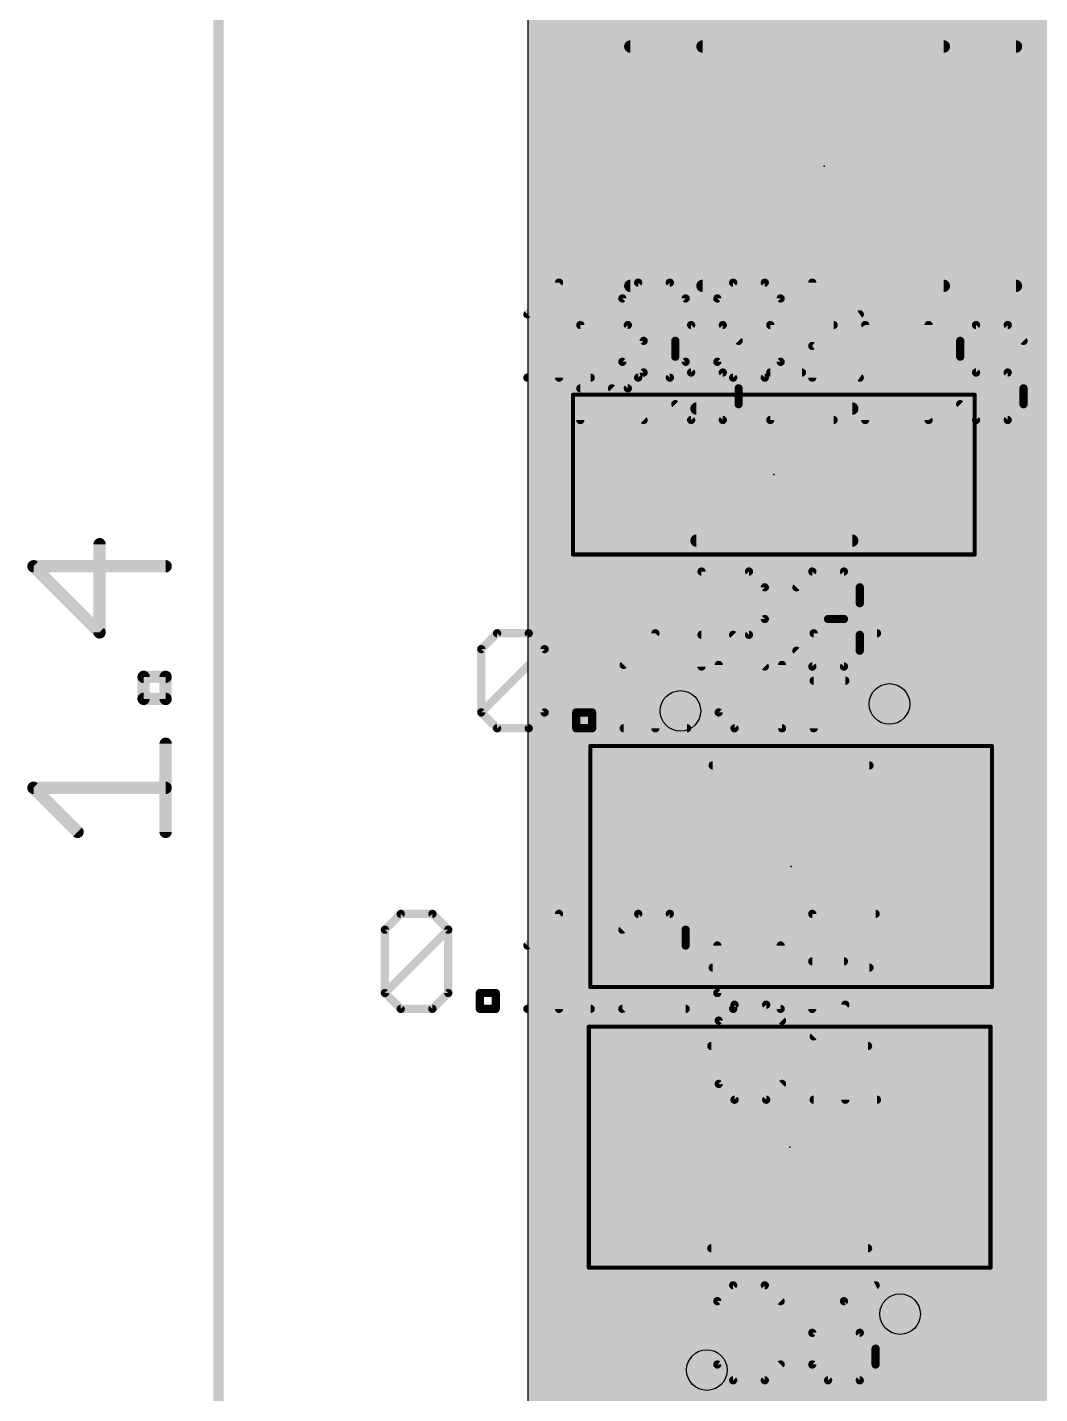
# Model space of a CAD drawing. Extents: x -0.24 to 4.18, y -0.6 to 2.96.
# Drawn here: x -0.243 to 0.248, y 0.361 to 1.023 of the extents above; entities that cross this region are included whole.
import ezdxf

# ---------------------------------------------------------------- set-up
doc = ezdxf.new("R2010")
doc.units = 0
for name, color, linetype in [('1', 22, 'CONTINUOUS'), ('16', 175, 'CONTINUOUS'), ('18', 82, 'CONTINUOUS'), ('20', 7, 'CONTINUOUS'), ('207', 250, 'CONTINUOUS'), ('21', 253, 'CONTINUOUS'), ('23', 7, 'CONTINUOUS'), ('25', 253, 'CONTINUOUS'), ('27', 253, 'CONTINUOUS'), ('29', 253, 'CONTINUOUS'), ('30', 253, 'CONTINUOUS'), ('31', 253, 'CONTINUOUS'), ('35', 253, 'CONTINUOUS'), ('39', 22, 'CONTINUOUS'), ('44', 253, 'CONTINUOUS'), ('51', 253, 'CONTINUOUS')]:
    doc.layers.add(name, color=color, linetype=linetype)

# ---------------------------------------------------------------- blocks, each defined once
blk = doc.blocks.new('RECT')
blk.add_solid([(-0.5, -0.5), (0.5, -0.5), (-0.5, 0.5), (0.5, 0.5)])
blk = doc.blocks.new('ROUNDV')
at = {"const_width": 0.5}
blk.add_lwpolyline([(0, -0.25, 1), (0, 0.25, 1), (0, -0.25)], format="xyb", dxfattribs=at)

msp = doc.modelspace()

# ---------------------------------------------------------------- linework, layer by layer
at = {"layer": '1'}
for points, const_width in [([(-0.15, 0), (-0.15, 1.4)], 0.005118), ([(0.210539, 0.95583), (0.210539, 1.044089)], 0.032), ([(0.076681, 0.95583), (0.076681, 1.043351)], 0.032), ([(0.071, 0.85874), (0.06245, 0.85019)], 0.016), ([(0.28528, 0.85874), (0.071, 0.85874)], 0.016), ([(0.06245, 0.85019), (0.06245, 0.807156)], 0.016), ([(0.063236, 0.80637), (0.063236, 0.761044)], 0.032), ([(0.06245, 0.807156), (0.063236, 0.80637)], 0.016), ([(0.175204, 0.80637), (0.2744, 0.80637)], 0.016), ([(-0.207645, 0.729927), (-0.207645, 0.77263)], 0.006), ([(0.063236, 0.761044), (0.08067, 0.74361)], 0.032), ([(-0.175618, 0.761954), (-0.239673, 0.761954)], 0.006), ([(-0.239673, 0.761954), (-0.207645, 0.729927)], 0.006), ([(0.08067, 0.74361), (0.1249, 0.74361)], 0.032), ([(0.1249, 0.74361), (0.17526, 0.69524)], 0.032), ([(0.25741, 0.73843), (0.23832, 0.71934)], 0.016), ([(0.23832, 0.71934), (0.23832, 0.38574)], 0.016), ([(-0.186294, 0.6977), (-0.186294, 0.708375)], 0.006), ([(-0.186294, 0.708375), (-0.175618, 0.708375)], 0.006), ([(-0.175618, 0.708375), (-0.175618, 0.6977)], 0.006), ([(0.17526, 0.69524), (0.17526, 0.623878)], 0.032), ([(0.072452, 0.690372), (0.07393, 0.69185)], 0.032), ([(0.072452, 0.61645), (0.072452, 0.690372)], 0.032), ([(-0.175618, 0.6977), (-0.186294, 0.6977)], 0.006), ([(-0.175618, 0.633245), (-0.175618, 0.675948)], 0.006), ([(-0.218321, 0.633245), (-0.239673, 0.654596)], 0.006), ([(-0.239673, 0.654596), (-0.175618, 0.654596)], 0.006), ([(0.17526, 0.623878), (0.182688, 0.61645)], 0.032), ([(0.072452, 0.61645), (0.072452, 0.48116)], 0.032), ([(0.17373, 0.625408), (0.182688, 0.61645)], 0.016), ([(0.072452, 0.48116), (0.071772, 0.48048)], 0.032), ([(0.03712, 0.48048), (0.01789, 0.46125)], 0.032), ([(0.071772, 0.48048), (0.03712, 0.48048)], 0.032), ([(0.182008, 0.48048), (0.182008, 0.401178)], 0.032), ([(0.01789, 0.46125), (0.01789, 0.22233)], 0.032), ([(0.182008, 0.401178), (0.1804, 0.39957)], 0.032), ([(0.18723, 0.33465), (0.23832, 0.38574)], 0.016), ([(0.08675, 0.37246), (0.084226, 0.31879)], 0.032), ([(0.21959, 0.3204), (0.26952, 0.37033)], 0.016)]:
    msp.add_lwpolyline(points, dxfattribs=dict(at, const_width=const_width))
for points, const_width in [([(0.068681, 0.95583, 1), (0.084681, 0.95583)], 0.016), ([(0.202539, 0.95583, 1), (0.218539, 0.95583)], 0.016), ([(0.071, 0.86274, 1), (0.071, 0.85474)], 0.008), ([(0.073829, 0.855912, 1), (0.068172, 0.861568)], 0.008), ([(0.06645, 0.85019, 1), (0.05845, 0.85019)], 0.008), ([(0.059622, 0.853018, 1), (0.065278, 0.847362)], 0.008), ([(0.071236, 0.80637, 1), (0.055236, 0.80637)], 0.016), ([(0.065278, 0.809984, 1), (0.059622, 0.804327)], 0.008), ([(0.05845, 0.807156, 1), (0.06645, 0.807156)], 0.008), ([(0.060407, 0.803542, 1), (0.066064, 0.809199)], 0.008), ([(0.175204, 0.81037, 1), (0.175204, 0.80237)], 0.008), ([(-0.206145, 0.77263, 1), (-0.209145, 0.77263)], 0.003), ([(0.068892, 0.766701, 1), (0.057579, 0.755388)], 0.016), ([(0.055236, 0.761044, 1), (0.071236, 0.761044)], 0.016), ([(-0.239673, 0.763454, 1), (-0.239673, 0.760454)], 0.003), ([(-0.238612, 0.763015, 1), (-0.240733, 0.760894)], 0.003), ([(-0.175618, 0.760454, 1), (-0.175618, 0.763454)], 0.003), ([(0.08067, 0.75161, 1), (0.08067, 0.73561)], 0.016), ([(0.075013, 0.737953, 1), (0.086327, 0.749267)], 0.016), ([(0.130442, 0.74938, 1), (0.119358, 0.73784)], 0.016), ([(0.1249, 0.73561, 1), (0.1249, 0.75161)], 0.016), ([(-0.209145, 0.729927, 1), (-0.206145, 0.729927)], 0.003), ([(-0.208706, 0.728867, 1), (-0.206585, 0.730988)], 0.003), ([(0.24232, 0.71934, 1), (0.23432, 0.71934)], 0.008), ([(0.235492, 0.722168, 1), (0.241148, 0.716512)], 0.008), ([(-0.184794, 0.708375, 1), (-0.187794, 0.708375)], 0.003), ([(-0.186294, 0.709875, 1), (-0.186294, 0.706875)], 0.003), ([(-0.174118, 0.708375, 1), (-0.177118, 0.708375)], 0.003), ([(-0.175618, 0.706875, 1), (-0.175618, 0.709875)], 0.003), ([(0.18326, 0.69524, 1), (0.16726, 0.69524)], 0.016), ([(0.169718, 0.68947, 1), (0.180802, 0.70101)], 0.016), ([(0.080452, 0.690372, 1), (0.064452, 0.690372)], 0.016), ([(0.066795, 0.696029, 1), (0.078109, 0.684715)], 0.016), ([(0.079587, 0.686193, 1), (0.068273, 0.697507)], 0.016), ([(-0.186294, 0.6992, 1), (-0.186294, 0.6962)], 0.003), ([(-0.187794, 0.6977, 1), (-0.184794, 0.6977)], 0.003), ([(-0.177118, 0.6977, 1), (-0.174118, 0.6977)], 0.003), ([(-0.175618, 0.6962, 1), (-0.175618, 0.6992)], 0.003), ([(-0.174118, 0.675948, 1), (-0.177118, 0.675948)], 0.003), ([(-0.239673, 0.656096, 1), (-0.239673, 0.653096)], 0.003), ([(-0.238612, 0.655657, 1), (-0.240733, 0.653536)], 0.003), ([(-0.175618, 0.653096, 1), (-0.175618, 0.656096)], 0.003), ([(-0.219382, 0.632184, 1), (-0.217261, 0.634305)], 0.003), ([(0.180917, 0.629535, 1), (0.169603, 0.618221)], 0.016), ([(-0.177118, 0.633245, 1), (-0.174118, 0.633245)], 0.003), ([(0.080452, 0.61645, 1), (0.064452, 0.61645)], 0.016), ([(0.16726, 0.623878, 1), (0.18326, 0.623878)], 0.016), ([(0.176558, 0.628237, 1), (0.170902, 0.62258)], 0.008), ([(0.177031, 0.610793, 1), (0.188345, 0.622107)], 0.016), ([(0.064452, 0.61645, 1), (0.080452, 0.61645)], 0.016), ([(0.17986, 0.613622, 1), (0.185517, 0.619279)], 0.008), ([(0.078109, 0.475503, 1), (0.066795, 0.486817)], 0.016), ([(0.03712, 0.48848, 1), (0.03712, 0.47248)], 0.016), ([(0.042777, 0.474823, 1), (0.031463, 0.486137)], 0.016), ([(0.066115, 0.486137, 1), (0.077429, 0.474823)], 0.016), ([(0.071772, 0.47248, 1), (0.071772, 0.48848)], 0.016), ([(0.190008, 0.48048, 1), (0.174008, 0.48048)], 0.016), ([(0.064452, 0.48116, 1), (0.080452, 0.48116)], 0.016), ([(0.02589, 0.46125, 1), (0.00989, 0.46125)], 0.016), ([(0.012233, 0.466907, 1), (0.023547, 0.455593)], 0.016), ([(0.187665, 0.395521, 1), (0.176351, 0.406835)], 0.016), ([(0.174743, 0.405227, 1), (0.186057, 0.393913)], 0.016), ([(0.174008, 0.401178, 1), (0.190008, 0.401178)], 0.016), ([(0.241148, 0.382912, 1), (0.235492, 0.388568)], 0.008), ([(0.094741, 0.372084, 1), (0.078759, 0.372836)], 0.016), ([(0.23432, 0.38574, 1), (0.24232, 0.38574)], 0.008)]:
    msp.add_lwpolyline(points, format="xyb", dxfattribs=dict(at, const_width=const_width))
at = {"layer": '16'}
for points, const_width in [([(0.21196, 1.04551), (0.21196, 1.0012)], 0.032), ([(0.21196, 1.0012), (0.33814, 1.0012)], 0.016), ([(0.17526, 0.69524), (0.17715, 0.69564)], 0.016), ([(0.17715, 0.69564), (0.26334, 0.60945)], 0.016), ([(0.07393, 0.69185), (0.47611, 0.69185)], 0.016), ([(0.4318, 0.64618), (0.08675, 0.37246)], 0.016), ([(0.1804, 0.1273), (0.1804, 0.39957)], 0.016)]:
    msp.add_lwpolyline(points, dxfattribs=dict(at, const_width=const_width))
for points, const_width in [([(0.20396, 1.0012, 1), (0.21996, 1.0012)], 0.016), ([(0.21196, 1.0052, 1), (0.21196, 0.9972)], 0.008), ([(0.174432, 0.699153, 1), (0.176088, 0.691327)], 0.008), ([(0.179978, 0.698468, 1), (0.174322, 0.692811)], 0.008), ([(0.177978, 0.691727, 1), (0.176322, 0.699553)], 0.008), ([(0.07393, 0.69585, 1), (0.07393, 0.68785)], 0.008), ([(0.1844, 0.39957, 1), (0.1764, 0.39957)], 0.008), ([(0.084264, 0.375594, 1), (0.089236, 0.369327)], 0.008)]:
    msp.add_lwpolyline(points, format="xyb", dxfattribs=dict(at, const_width=const_width))
at = {"layer": '20'}
msp.add_line((0, 2.55), (0, 0), dxfattribs=at)
at = {"layer": '21', "const_width": 0.006}
for points in [[(0.201602, 1.013823), (0.084634, 1.013823)], [(0.201602, 0.897838), (0.084634, 0.897838)]]:
    msp.add_lwpolyline(points, dxfattribs=at)
at = {"layer": '21', "const_width": 0.003}
for points in [[(0.084634, 1.015323, 1), (0.084634, 1.012323)], [(0.201602, 1.012323, 1), (0.201602, 1.015323)], [(0.084634, 0.899338, 1), (0.084634, 0.896338)], [(0.201602, 0.896338, 1), (0.201602, 0.899338)]]:
    msp.add_lwpolyline(points, format="xyb", dxfattribs=at)
at = {"layer": '23'}
for p in [(0.14361, 0.95583), (0.11922, 0.80637), (0.12757, 0.61645), (0.12689, 0.48048)]:
    msp.add_point(p, dxfattribs=at)
at = {"layer": '25', "const_width": 0.004}
for points in [[(0.025414, 0.83283), (0.025414, 0.87887)], [(0.025414, 0.87887), (0.048433, 0.87887)], [(0.048433, 0.87887), (0.056106, 0.871196)], [(0.079126, 0.87887), (0.071453, 0.871196)], [(0.094472, 0.87887), (0.079126, 0.87887)], [(0.102146, 0.871196), (0.094472, 0.87887)], [(0.148185, 0.87887), (0.117492, 0.87887)], [(0.117492, 0.87887), (0.117492, 0.83283)], [(0.163531, 0.83283), (0.163531, 0.87887)], [(0.163531, 0.87887), (0.194224, 0.83283)], [(0.194224, 0.83283), (0.194224, 0.87887)], [(0.217244, 0.87887), (0.20957, 0.871196)], [(0.23259, 0.87887), (0.217244, 0.87887)], [(0.240263, 0.871196), (0.23259, 0.87887)], [(0.056106, 0.871196), (0.056106, 0.85585)], [(0.071453, 0.871196), (0.071453, 0.863523)], [(0.20957, 0.871196), (0.20957, 0.863523)], [(0.071453, 0.863523), (0.079126, 0.85585)], [(0.20957, 0.863523), (0.217244, 0.85585)], [(0.056106, 0.85585), (0.048433, 0.848177)], [(0.079126, 0.85585), (0.094472, 0.85585)], [(0.094472, 0.85585), (0.102146, 0.848177)], [(0.117492, 0.85585), (0.132838, 0.85585)], [(0.217244, 0.85585), (0.23259, 0.85585)], [(0.23259, 0.85585), (0.240263, 0.848177)], [(0.048433, 0.848177), (0.025414, 0.848177)], [(0.04076, 0.848177), (0.056106, 0.83283)], [(0.102146, 0.848177), (0.102146, 0.840504)], [(0.240263, 0.848177), (0.240263, 0.840504)], [(0.079126, 0.83283), (0.071453, 0.840504)], [(0.102146, 0.840504), (0.094472, 0.83283)], [(0.217244, 0.83283), (0.20957, 0.840504)], [(0.240263, 0.840504), (0.23259, 0.83283)], [(0.094472, 0.83283), (0.079126, 0.83283)], [(0.117492, 0.83283), (0.148185, 0.83283)], [(0.23259, 0.83283), (0.217244, 0.83283)], [(0.084141, 0.71337), (0.084141, 0.759409)], [(0.084141, 0.759409), (0.107161, 0.759409)], [(0.107161, 0.759409), (0.114834, 0.751736)], [(0.13018, 0.751736), (0.137854, 0.759409)], [(0.137854, 0.759409), (0.1532, 0.759409)], [(0.1532, 0.759409), (0.160873, 0.751736)], [(0.114834, 0.751736), (0.114834, 0.73639)], [(0.160873, 0.751736), (0.160873, 0.744063)], [(0.160873, 0.744063), (0.1532, 0.73639)], [(0.114834, 0.73639), (0.107161, 0.728716)], [(0.1532, 0.73639), (0.145527, 0.73639)], [(0.1532, 0.73639), (0.160873, 0.728716)], [(0.107161, 0.728716), (0.084141, 0.728716)], [(0.099488, 0.728716), (0.114834, 0.71337)], [(0.160873, 0.728716), (0.160873, 0.721043)], [(0.137854, 0.71337), (0.13018, 0.721043)], [(0.160873, 0.721043), (0.1532, 0.71337)], [(0.1532, 0.71337), (0.137854, 0.71337)], [(0.100164, 0.549489), (0.092491, 0.541816)], [(0.115511, 0.549489), (0.100164, 0.549489)], [(0.123184, 0.541816), (0.115511, 0.549489)], [(0.138531, 0.534143), (0.153877, 0.549489)], [(0.153877, 0.549489), (0.153877, 0.50345)], [(0.092491, 0.541816), (0.092491, 0.511123)], [(0.092491, 0.511123), (0.100164, 0.50345)], [(0.115511, 0.50345), (0.123184, 0.511123)], [(0.100164, 0.50345), (0.115511, 0.50345)], [(0.138531, 0.50345), (0.169223, 0.50345)], [(0.099485, 0.413519), (0.091812, 0.405846)], [(0.114831, 0.413519), (0.099485, 0.413519)], [(0.122504, 0.405846), (0.114831, 0.413519)], [(0.168544, 0.413519), (0.153197, 0.405846)], [(0.091812, 0.405846), (0.091812, 0.375153)], [(0.153197, 0.405846), (0.137851, 0.3905)], [(0.137851, 0.3905), (0.137851, 0.375153)], [(0.16087, 0.3905), (0.137851, 0.3905)], [(0.168544, 0.382826), (0.16087, 0.3905)], [(0.168544, 0.375153), (0.168544, 0.382826)], [(0.091812, 0.375153), (0.099485, 0.36748)], [(0.114831, 0.36748), (0.122504, 0.375153)], [(0.137851, 0.375153), (0.145524, 0.36748)], [(0.16087, 0.36748), (0.168544, 0.375153)], [(0.099485, 0.36748), (0.114831, 0.36748)], [(0.145524, 0.36748), (0.16087, 0.36748)]]:
    msp.add_lwpolyline(points, dxfattribs=at)
at = {"layer": '25', "const_width": 0.002}
for points in [[(0.026414, 0.87887, 1), (0.024414, 0.87887)], [(0.025414, 0.87987, 1), (0.025414, 0.87787)], [(0.04914, 0.879577, 1), (0.047726, 0.878163)], [(0.048433, 0.87787, 1), (0.048433, 0.87987)], [(0.079126, 0.87987, 1), (0.079126, 0.87787)], [(0.079833, 0.878163, 1), (0.078419, 0.879577)], [(0.095179, 0.879577, 1), (0.093765, 0.878163)], [(0.094472, 0.87787, 1), (0.094472, 0.87987)], [(0.117492, 0.87987, 1), (0.117492, 0.87787)], [(0.118492, 0.87887, 1), (0.116492, 0.87887)], [(0.148185, 0.87787, 1), (0.148185, 0.87987)], [(0.164531, 0.87887, 1), (0.162531, 0.87887)], [(0.164363, 0.879424, 1), (0.162699, 0.878315)], [(0.195224, 0.87887, 1), (0.193224, 0.87887)], [(0.217244, 0.87987, 1), (0.217244, 0.87787)], [(0.217951, 0.878163, 1), (0.216536, 0.879577)], [(0.233297, 0.879577, 1), (0.231883, 0.878163)], [(0.23259, 0.87787, 1), (0.23259, 0.87987)], [(0.057106, 0.871196, 1), (0.055106, 0.871196)], [(0.055399, 0.870489, 1), (0.056813, 0.871904)], [(0.072453, 0.871196, 1), (0.070453, 0.871196)], [(0.070746, 0.871904, 1), (0.07216, 0.870489)], [(0.101438, 0.870489, 1), (0.102853, 0.871904)], [(0.21057, 0.871196, 1), (0.20857, 0.871196)], [(0.208863, 0.871904, 1), (0.210278, 0.870489)], [(0.239556, 0.870489, 1), (0.24097, 0.871904)], [(0.07216, 0.86423, 1), (0.070746, 0.862816)], [(0.070453, 0.863523, 1), (0.072453, 0.863523)], [(0.210278, 0.86423, 1), (0.208863, 0.862816)], [(0.20857, 0.863523, 1), (0.21057, 0.863523)], [(0.055106, 0.85585, 1), (0.057106, 0.85585)], [(0.056813, 0.855143, 1), (0.055399, 0.856557)], [(0.079126, 0.85685, 1), (0.079126, 0.85485)], [(0.078419, 0.855143, 1), (0.079833, 0.856557)], [(0.095179, 0.856557, 1), (0.093765, 0.855143)], [(0.094472, 0.85485, 1), (0.094472, 0.85685)], [(0.117492, 0.85685, 1), (0.117492, 0.85485)], [(0.132838, 0.85485, 1), (0.132838, 0.85685)], [(0.217244, 0.85685, 1), (0.217244, 0.85485)], [(0.216536, 0.855143, 1), (0.217951, 0.856557)], [(0.233297, 0.856557, 1), (0.231883, 0.855143)], [(0.23259, 0.85485, 1), (0.23259, 0.85685)], [(0.025414, 0.849177, 1), (0.025414, 0.847177)], [(0.041467, 0.848884, 1), (0.040053, 0.84747)], [(0.047726, 0.848884, 1), (0.04914, 0.84747)], [(0.048433, 0.847177, 1), (0.048433, 0.849177)], [(0.103146, 0.848177, 1), (0.101146, 0.848177)], [(0.101438, 0.84747, 1), (0.102853, 0.848884)], [(0.241263, 0.848177, 1), (0.239263, 0.848177)], [(0.239556, 0.84747, 1), (0.24097, 0.848884)], [(0.07216, 0.841211, 1), (0.070746, 0.839796)], [(0.101146, 0.840504, 1), (0.103146, 0.840504)], [(0.102853, 0.839796, 1), (0.101438, 0.841211)], [(0.210278, 0.841211, 1), (0.208863, 0.839796)], [(0.239263, 0.840504, 1), (0.241263, 0.840504)], [(0.24097, 0.839796, 1), (0.239556, 0.841211)], [(0.055399, 0.832123, 1), (0.056813, 0.833538)], [(0.079126, 0.83383, 1), (0.079126, 0.83183)], [(0.078419, 0.832123, 1), (0.079833, 0.833538)], [(0.093765, 0.833538, 1), (0.095179, 0.832123)], [(0.094472, 0.83183, 1), (0.094472, 0.83383)], [(0.117492, 0.83383, 1), (0.117492, 0.83183)], [(0.148185, 0.83183, 1), (0.148185, 0.83383)], [(0.193392, 0.832276, 1), (0.195056, 0.833385)], [(0.217244, 0.83383, 1), (0.217244, 0.83183)], [(0.216536, 0.832123, 1), (0.217951, 0.833538)], [(0.231883, 0.833538, 1), (0.233297, 0.832123)], [(0.23259, 0.83183, 1), (0.23259, 0.83383)], [(0.024414, 0.83283, 1), (0.026414, 0.83283)], [(0.116492, 0.83283, 1), (0.118492, 0.83283)], [(0.162531, 0.83283, 1), (0.164531, 0.83283)], [(0.193224, 0.83283, 1), (0.195224, 0.83283)], [(0.085141, 0.759409, 1), (0.083141, 0.759409)], [(0.084141, 0.760409, 1), (0.084141, 0.758409)], [(0.107868, 0.760116, 1), (0.106454, 0.758702)], [(0.107161, 0.758409, 1), (0.107161, 0.760409)], [(0.137854, 0.760409, 1), (0.137854, 0.758409)], [(0.138561, 0.758702, 1), (0.137146, 0.760116)], [(0.153907, 0.760116, 1), (0.152493, 0.758702)], [(0.1532, 0.758409, 1), (0.1532, 0.760409)], [(0.115834, 0.751736, 1), (0.113834, 0.751736)], [(0.114127, 0.751029, 1), (0.115541, 0.752443)], [(0.129473, 0.752443, 1), (0.130888, 0.751029)], [(0.161873, 0.751736, 1), (0.159873, 0.751736)], [(0.160166, 0.751029, 1), (0.16158, 0.752443)], [(0.159873, 0.744063, 1), (0.161873, 0.744063)], [(0.16158, 0.743356, 1), (0.160166, 0.74477)], [(0.113834, 0.73639, 1), (0.115834, 0.73639)], [(0.115541, 0.735683, 1), (0.114127, 0.737097)], [(0.145527, 0.73739, 1), (0.145527, 0.73539)], [(0.153907, 0.737097, 1), (0.152493, 0.735683)], [(0.152493, 0.737097, 1), (0.153907, 0.735683)], [(0.1532, 0.73539, 1), (0.1532, 0.73739)], [(0.084141, 0.729716, 1), (0.084141, 0.727716)], [(0.100195, 0.729424, 1), (0.09878, 0.728009)], [(0.106454, 0.729424, 1), (0.107868, 0.728009)], [(0.107161, 0.727716, 1), (0.107161, 0.729716)], [(0.161873, 0.728716, 1), (0.159873, 0.728716)], [(0.160166, 0.728009, 1), (0.16158, 0.729424)], [(0.130888, 0.72175, 1), (0.129473, 0.720336)], [(0.159873, 0.721043, 1), (0.161873, 0.721043)], [(0.16158, 0.720336, 1), (0.160166, 0.72175)], [(0.137854, 0.71437, 1), (0.137854, 0.71237)], [(0.1532, 0.71237, 1), (0.1532, 0.71437)], [(0.083141, 0.71337, 1), (0.085141, 0.71337)], [(0.114127, 0.712663, 1), (0.115541, 0.714077)], [(0.137146, 0.712663, 1), (0.138561, 0.714077)], [(0.152493, 0.714077, 1), (0.153907, 0.712663)], [(0.100164, 0.550489, 1), (0.100164, 0.548489)], [(0.100872, 0.548782, 1), (0.099457, 0.550197)], [(0.116218, 0.550197, 1), (0.114804, 0.548782)], [(0.115511, 0.548489, 1), (0.115511, 0.550489)], [(0.154877, 0.549489, 1), (0.152877, 0.549489)], [(0.154584, 0.548782, 1), (0.15317, 0.550197)], [(0.093491, 0.541816, 1), (0.091491, 0.541816)], [(0.091784, 0.542523, 1), (0.093199, 0.541109)], [(0.122477, 0.541109, 1), (0.123891, 0.542523)], [(0.137824, 0.53485, 1), (0.139238, 0.533436)], [(0.093198, 0.51183, 1), (0.091784, 0.510416)], [(0.091491, 0.511123, 1), (0.093491, 0.511123)], [(0.123891, 0.510416, 1), (0.122477, 0.51183)], [(0.100164, 0.50445, 1), (0.100164, 0.50245)], [(0.099457, 0.502743, 1), (0.100872, 0.504157)], [(0.114804, 0.504157, 1), (0.116218, 0.502743)], [(0.115511, 0.50245, 1), (0.115511, 0.50445)], [(0.138531, 0.50445, 1), (0.138531, 0.50245)], [(0.152877, 0.50345, 1), (0.154877, 0.50345)], [(0.169223, 0.50245, 1), (0.169223, 0.50445)], [(0.099485, 0.414519, 1), (0.099485, 0.412519)], [(0.100192, 0.412812, 1), (0.098778, 0.414226)], [(0.115538, 0.414226, 1), (0.114124, 0.412812)], [(0.114831, 0.412519, 1), (0.114831, 0.414519)], [(0.168991, 0.412625, 1), (0.168096, 0.414414)], [(0.091104, 0.406553, 1), (0.092519, 0.405139)], [(0.092812, 0.405846, 1), (0.090812, 0.405846)], [(0.121797, 0.405139, 1), (0.123211, 0.406553)], [(0.15275, 0.40674, 1), (0.153644, 0.404952)], [(0.153904, 0.405139, 1), (0.15249, 0.406553)], [(0.138851, 0.3905, 1), (0.136851, 0.3905)], [(0.137851, 0.3915, 1), (0.137851, 0.3895)], [(0.137144, 0.391207, 1), (0.138558, 0.389792)], [(0.161577, 0.391207, 1), (0.160163, 0.389792)], [(0.16087, 0.3895, 1), (0.16087, 0.3915)], [(0.169544, 0.382826, 1), (0.167544, 0.382826)], [(0.167836, 0.382119, 1), (0.169251, 0.383533)], [(0.092519, 0.37586, 1), (0.091104, 0.374446)], [(0.090812, 0.375153, 1), (0.092812, 0.375153)], [(0.123211, 0.374446, 1), (0.121797, 0.37586)], [(0.138558, 0.37586, 1), (0.137144, 0.374446)], [(0.136851, 0.375153, 1), (0.138851, 0.375153)], [(0.167544, 0.375153, 1), (0.169544, 0.375153)], [(0.169251, 0.374446, 1), (0.167836, 0.37586)], [(0.099485, 0.36848, 1), (0.099485, 0.36648)], [(0.098778, 0.366773, 1), (0.100192, 0.368187)], [(0.114124, 0.368187, 1), (0.115538, 0.366773)], [(0.114831, 0.36648, 1), (0.114831, 0.36848)], [(0.145524, 0.36848, 1), (0.145524, 0.36648)], [(0.144817, 0.366773, 1), (0.146231, 0.368187)], [(0.160163, 0.368187, 1), (0.161577, 0.366773)], [(0.16087, 0.36648, 1), (0.16087, 0.36848)]]:
    msp.add_lwpolyline(points, format="xyb", dxfattribs=at)
at = {"layer": '27', "const_width": 0.004}
for points in [[(-0.000264, 0.884063), (0.015082, 0.899409)], [(0.015082, 0.899409), (0.015082, 0.85337)], [(0.045775, 0.891736), (0.053448, 0.899409)], [(0.053448, 0.899409), (0.068795, 0.899409)], [(0.068795, 0.899409), (0.076468, 0.891736)], [(0.091814, 0.891736), (0.099487, 0.899409)], [(0.099487, 0.899409), (0.114834, 0.899409)], [(0.114834, 0.899409), (0.122507, 0.891736)], [(0.137853, 0.85337), (0.137853, 0.899409)], [(0.045775, 0.861043), (0.045775, 0.891736)], [(0.045775, 0.861043), (0.076468, 0.891736)], [(0.076468, 0.891736), (0.076468, 0.861043)], [(0.091814, 0.861043), (0.091814, 0.891736)], [(0.091814, 0.861043), (0.122507, 0.891736)], [(0.122507, 0.891736), (0.122507, 0.861043)], [(0.137853, 0.868716), (0.160873, 0.884063)], [(0.160873, 0.85337), (0.137853, 0.868716)], [(0.053448, 0.85337), (0.045775, 0.861043)], [(0.076468, 0.861043), (0.068795, 0.85337)], [(0.099487, 0.85337), (0.091814, 0.861043)], [(0.122507, 0.861043), (0.114834, 0.85337)], [(-0.000264, 0.85337), (0.030429, 0.85337)], [(0.068795, 0.85337), (0.053448, 0.85337)], [(0.114834, 0.85337), (0.099487, 0.85337)], [(-0.022607, 0.721816), (-0.014934, 0.729489)], [(-0.014934, 0.729489), (0.000413, 0.729489)], [(0.000413, 0.729489), (0.008086, 0.721816)], [(0.046452, 0.714143), (0.061798, 0.729489)], [(0.061798, 0.729489), (0.061798, 0.68345)], [(0.13853, 0.68345), (0.13853, 0.729489)], [(0.13853, 0.729489), (0.169223, 0.729489)], [(-0.022607, 0.691123), (-0.022607, 0.721816)], [(-0.022607, 0.691123), (0.008086, 0.721816)], [(0.008086, 0.721816), (0.008086, 0.691123)], [(0.092491, 0.714143), (0.092491, 0.691123)], [(0.123184, 0.68345), (0.123184, 0.714143)], [(0.13853, 0.70647), (0.153877, 0.70647)], [(-0.014934, 0.68345), (-0.022607, 0.691123)], [(0.008086, 0.691123), (0.000413, 0.68345)], [(0.023432, 0.68345), (0.023432, 0.691123)], [(0.023432, 0.691123), (0.031105, 0.691123)], [(0.031105, 0.691123), (0.031105, 0.68345)], [(0.092491, 0.691123), (0.100164, 0.68345)], [(0.000413, 0.68345), (-0.014934, 0.68345)], [(0.031105, 0.68345), (0.023432, 0.68345)], [(0.046452, 0.68345), (0.077145, 0.68345)], [(0.100164, 0.68345), (0.123184, 0.68345)], [(-0.069326, 0.585846), (-0.061653, 0.593519)], [(-0.061653, 0.593519), (-0.046307, 0.593519)], [(-0.046307, 0.593519), (-0.038633, 0.585846)], [(-0.000267, 0.578173), (0.015079, 0.593519)], [(0.015079, 0.593519), (0.015079, 0.54748)], [(0.053445, 0.593519), (0.045772, 0.585846)], [(0.068791, 0.593519), (0.053445, 0.593519)], [(0.076465, 0.585846), (0.068791, 0.593519)], [(0.13785, 0.54748), (0.13785, 0.593519)], [(0.13785, 0.593519), (0.168543, 0.593519)], [(-0.069326, 0.555153), (-0.069326, 0.585846)], [(-0.069326, 0.555153), (-0.038633, 0.585846)], [(-0.038633, 0.585846), (-0.038633, 0.555153)], [(0.076465, 0.578173), (0.076465, 0.585846)], [(0.045772, 0.54748), (0.076465, 0.578173)], [(0.091811, 0.578173), (0.091811, 0.555153)], [(0.122504, 0.54748), (0.122504, 0.578173)], [(0.13785, 0.5705), (0.153197, 0.5705)], [(-0.061653, 0.54748), (-0.069326, 0.555153)], [(-0.038633, 0.555153), (-0.046307, 0.54748)], [(-0.023287, 0.54748), (-0.023287, 0.555153)], [(-0.023287, 0.555153), (-0.015614, 0.555153)], [(-0.015614, 0.555153), (-0.015614, 0.54748)], [(0.091811, 0.555153), (0.099484, 0.54748)], [(-0.046307, 0.54748), (-0.061653, 0.54748)], [(-0.015614, 0.54748), (-0.023287, 0.54748)], [(-0.000267, 0.54748), (0.030425, 0.54748)], [(0.076465, 0.54748), (0.045772, 0.54748)], [(0.099484, 0.54748), (0.122504, 0.54748)]]:
    msp.add_lwpolyline(points, dxfattribs=at)
at = {"layer": '27', "const_width": 0.002}
for points in [[(0.016082, 0.899409, 1), (0.014082, 0.899409)], [(0.015789, 0.898702, 1), (0.014375, 0.900116)], [(0.053448, 0.900409, 1), (0.053448, 0.898409)], [(0.054155, 0.898702, 1), (0.052741, 0.900116)], [(0.069502, 0.900116, 1), (0.068087, 0.898702)], [(0.068795, 0.898409, 1), (0.068795, 0.900409)], [(0.099487, 0.900409, 1), (0.099487, 0.898409)], [(0.100194, 0.898702, 1), (0.09878, 0.900116)], [(0.115541, 0.900116, 1), (0.114127, 0.898702)], [(0.114834, 0.898409, 1), (0.114834, 0.900409)], [(0.138853, 0.899409, 1), (0.136853, 0.899409)], [(0.046775, 0.891736, 1), (0.044775, 0.891736)], [(0.045068, 0.892443, 1), (0.046482, 0.891029)], [(0.077468, 0.891736, 1), (0.075468, 0.891736)], [(0.077175, 0.891029, 1), (0.075761, 0.892443)], [(0.075761, 0.891029, 1), (0.077175, 0.892443)], [(0.092814, 0.891736, 1), (0.090814, 0.891736)], [(0.091107, 0.892443, 1), (0.092521, 0.891029)], [(0.123507, 0.891736, 1), (0.121507, 0.891736)], [(0.123214, 0.891029, 1), (0.1218, 0.892443)], [(0.1218, 0.891029, 1), (0.123214, 0.892443)], [(-0.000971, 0.88477, 1), (0.000443, 0.883356)], [(0.161428, 0.883231, 1), (0.160318, 0.884895)], [(0.138408, 0.869548, 1), (0.137299, 0.867884)], [(0.137299, 0.869548, 1), (0.138408, 0.867884)], [(0.046482, 0.86175, 1), (0.045068, 0.860336)], [(0.045068, 0.86175, 1), (0.046482, 0.860336)], [(0.044775, 0.861043, 1), (0.046775, 0.861043)], [(0.075468, 0.861043, 1), (0.077468, 0.861043)], [(0.077175, 0.860336, 1), (0.075761, 0.86175)], [(0.092521, 0.86175, 1), (0.091107, 0.860336)], [(0.091107, 0.86175, 1), (0.092521, 0.860336)], [(0.090814, 0.861043, 1), (0.092814, 0.861043)], [(0.121507, 0.861043, 1), (0.123507, 0.861043)], [(0.123214, 0.860336, 1), (0.1218, 0.86175)], [(-0.000264, 0.85437, 1), (-0.000264, 0.85237)], [(0.014082, 0.85337, 1), (0.016082, 0.85337)], [(0.030429, 0.85237, 1), (0.030429, 0.85437)], [(0.053448, 0.85437, 1), (0.053448, 0.85237)], [(0.052741, 0.852663, 1), (0.054155, 0.854077)], [(0.068087, 0.854077, 1), (0.069502, 0.852663)], [(0.068795, 0.85237, 1), (0.068795, 0.85437)], [(0.099487, 0.85437, 1), (0.099487, 0.85237)], [(0.09878, 0.852663, 1), (0.100194, 0.854077)], [(0.114127, 0.854077, 1), (0.115541, 0.852663)], [(0.114834, 0.85237, 1), (0.114834, 0.85437)], [(0.136853, 0.85337, 1), (0.138853, 0.85337)], [(0.160318, 0.852538, 1), (0.161428, 0.854202)], [(-0.014934, 0.730489, 1), (-0.014934, 0.728489)], [(-0.014227, 0.728782, 1), (-0.015641, 0.730197)], [(0.00112, 0.730197, 1), (-0.000295, 0.728782)], [(0.000413, 0.728489, 1), (0.000413, 0.730489)], [(0.062798, 0.729489, 1), (0.060798, 0.729489)], [(0.062505, 0.728782, 1), (0.061091, 0.730197)], [(0.13953, 0.729489, 1), (0.13753, 0.729489)], [(0.13853, 0.730489, 1), (0.13853, 0.728489)], [(0.169223, 0.728489, 1), (0.169223, 0.730489)], [(-0.021607, 0.721816, 1), (-0.023607, 0.721816)], [(-0.023314, 0.722523, 1), (-0.0219, 0.721109)], [(0.009086, 0.721816, 1), (0.007086, 0.721816)], [(0.008793, 0.721109, 1), (0.007379, 0.722523)], [(0.007379, 0.721109, 1), (0.008793, 0.722523)], [(0.045745, 0.71485, 1), (0.047159, 0.713436)], [(0.093491, 0.714143, 1), (0.091491, 0.714143)], [(0.124184, 0.714143, 1), (0.122184, 0.714143)], [(0.13853, 0.70747, 1), (0.13853, 0.70547)], [(0.153877, 0.70547, 1), (0.153877, 0.70747)], [(-0.0219, 0.69183, 1), (-0.023314, 0.690416)], [(-0.023314, 0.69183, 1), (-0.0219, 0.690416)], [(-0.023607, 0.691123, 1), (-0.021607, 0.691123)], [(0.007086, 0.691123, 1), (0.009086, 0.691123)], [(0.008793, 0.690416, 1), (0.007379, 0.69183)], [(0.024432, 0.691123, 1), (0.022432, 0.691123)], [(0.023432, 0.692123, 1), (0.023432, 0.690123)], [(0.032105, 0.691123, 1), (0.030105, 0.691123)], [(0.031105, 0.690123, 1), (0.031105, 0.692123)], [(0.093198, 0.69183, 1), (0.091784, 0.690416)], [(0.091491, 0.691123, 1), (0.093491, 0.691123)], [(-0.014934, 0.68445, 1), (-0.014934, 0.68245)], [(-0.015641, 0.682743, 1), (-0.014227, 0.684157)], [(-0.000295, 0.684157, 1), (0.00112, 0.682743)], [(0.000413, 0.68245, 1), (0.000413, 0.68445)], [(0.023432, 0.68445, 1), (0.023432, 0.68245)], [(0.022432, 0.68345, 1), (0.024432, 0.68345)], [(0.030105, 0.68345, 1), (0.032105, 0.68345)], [(0.031105, 0.68245, 1), (0.031105, 0.68445)], [(0.046452, 0.68445, 1), (0.046452, 0.68245)], [(0.060798, 0.68345, 1), (0.062798, 0.68345)], [(0.077145, 0.68245, 1), (0.077145, 0.68445)], [(0.100164, 0.68445, 1), (0.100164, 0.68245)], [(0.099457, 0.682743, 1), (0.100871, 0.684157)], [(0.122184, 0.68345, 1), (0.124184, 0.68345)], [(0.123184, 0.68245, 1), (0.123184, 0.68445)], [(0.13753, 0.68345, 1), (0.13953, 0.68345)], [(-0.061653, 0.594519, 1), (-0.061653, 0.592519)], [(-0.060946, 0.592812, 1), (-0.06236, 0.594226)], [(-0.0456, 0.594226, 1), (-0.047014, 0.592812)], [(-0.046307, 0.592519, 1), (-0.046307, 0.594519)], [(0.016079, 0.593519, 1), (0.014079, 0.593519)], [(0.015786, 0.592812, 1), (0.014372, 0.594226)], [(0.053445, 0.594519, 1), (0.053445, 0.592519)], [(0.054152, 0.592812, 1), (0.052738, 0.594226)], [(0.069498, 0.594226, 1), (0.068084, 0.592812)], [(0.068791, 0.592519, 1), (0.068791, 0.594519)], [(0.13885, 0.593519, 1), (0.13685, 0.593519)], [(0.13785, 0.594519, 1), (0.13785, 0.592519)], [(0.168543, 0.592519, 1), (0.168543, 0.594519)], [(-0.068326, 0.585846, 1), (-0.070326, 0.585846)], [(-0.070033, 0.586553, 1), (-0.068619, 0.585139)], [(-0.037633, 0.585846, 1), (-0.039633, 0.585846)], [(-0.037926, 0.585139, 1), (-0.039341, 0.586553)], [(-0.039341, 0.585139, 1), (-0.037926, 0.586553)], [(0.045065, 0.586553, 1), (0.046479, 0.585139)], [(0.077465, 0.585846, 1), (0.075465, 0.585846)], [(0.075757, 0.585139, 1), (0.077172, 0.586553)], [(-0.000975, 0.57888, 1), (0.00044, 0.577466)], [(0.075465, 0.578173, 1), (0.077465, 0.578173)], [(0.077172, 0.577466, 1), (0.075757, 0.57888)], [(0.092811, 0.578173, 1), (0.090811, 0.578173)], [(0.123504, 0.578173, 1), (0.121504, 0.578173)], [(0.13785, 0.5715, 1), (0.13785, 0.5695)], [(0.153197, 0.5695, 1), (0.153197, 0.5715)], [(-0.068619, 0.55586, 1), (-0.070033, 0.554446)], [(-0.070033, 0.55586, 1), (-0.068619, 0.554446)], [(-0.037926, 0.554446, 1), (-0.039341, 0.55586)], [(-0.022287, 0.555153, 1), (-0.024287, 0.555153)], [(-0.023287, 0.556153, 1), (-0.023287, 0.554153)], [(-0.014614, 0.555153, 1), (-0.016614, 0.555153)], [(-0.015614, 0.554153, 1), (-0.015614, 0.556153)], [(0.092518, 0.55586, 1), (0.091104, 0.554446)], [(-0.070326, 0.555153, 1), (-0.068326, 0.555153)], [(-0.039633, 0.555153, 1), (-0.037633, 0.555153)], [(0.090811, 0.555153, 1), (0.092811, 0.555153)], [(-0.061653, 0.54848, 1), (-0.061653, 0.54648)], [(-0.06236, 0.546773, 1), (-0.060946, 0.548187)], [(-0.047014, 0.548187, 1), (-0.0456, 0.546773)], [(-0.046307, 0.54648, 1), (-0.046307, 0.54848)], [(-0.023287, 0.54848, 1), (-0.023287, 0.54648)], [(-0.024287, 0.54748, 1), (-0.022287, 0.54748)], [(-0.016614, 0.54748, 1), (-0.014614, 0.54748)], [(-0.015614, 0.54648, 1), (-0.015614, 0.54848)], [(-0.000267, 0.54848, 1), (-0.000267, 0.54648)], [(0.014079, 0.54748, 1), (0.016079, 0.54748)], [(0.030425, 0.54648, 1), (0.030425, 0.54848)], [(0.045772, 0.54848, 1), (0.045772, 0.54648)], [(0.045065, 0.548187, 1), (0.046479, 0.546773)], [(0.076465, 0.54648, 1), (0.076465, 0.54848)], [(0.099484, 0.54848, 1), (0.099484, 0.54648)], [(0.098777, 0.546773, 1), (0.100191, 0.548187)], [(0.121504, 0.54748, 1), (0.123504, 0.54748)], [(0.122504, 0.54648, 1), (0.122504, 0.54848)], [(0.13685, 0.54748, 1), (0.13885, 0.54748)]]:
    msp.add_lwpolyline(points, format="xyb", dxfattribs=at)
at = {"layer": '39', "const_width": 0.002}
for points in [[(0.021858, 0.767669), (0.021858, 0.845071)], [(0.021858, 0.845071), (0.216582, 0.845071)], [(0.216582, 0.845071), (0.216582, 0.767669)], [(0.216582, 0.767669), (0.021858, 0.767669)], [(0.030208, 0.674836), (0.224932, 0.674836)], [(0.030208, 0.558064), (0.030208, 0.674836)], [(0.224932, 0.674836), (0.224932, 0.558064)], [(0.224932, 0.558064), (0.030208, 0.558064)], [(0.029528, 0.538866), (0.224252, 0.538866)], [(0.029528, 0.422094), (0.029528, 0.538866)], [(0.224252, 0.538866), (0.224252, 0.422094)], [(0.224252, 0.422094), (0.029528, 0.422094)]]:
    msp.add_lwpolyline(points, dxfattribs=at)
at = {"layer": '39', "const_width": 0.001}
for points in [[(0.022358, 0.845071, 1), (0.021358, 0.845071)], [(0.021858, 0.845571, 1), (0.021858, 0.844571)], [(0.217082, 0.845071, 1), (0.216082, 0.845071)], [(0.216582, 0.844571, 1), (0.216582, 0.845571)], [(0.021858, 0.768169, 1), (0.021858, 0.767169)], [(0.021358, 0.767669, 1), (0.022358, 0.767669)], [(0.216082, 0.767669, 1), (0.217082, 0.767669)], [(0.216582, 0.767169, 1), (0.216582, 0.768169)], [(0.030208, 0.675336, 1), (0.030208, 0.674336)], [(0.030708, 0.674836, 1), (0.029708, 0.674836)], [(0.225432, 0.674836, 1), (0.224432, 0.674836)], [(0.224932, 0.674336, 1), (0.224932, 0.675336)], [(0.030208, 0.558564, 1), (0.030208, 0.557564)], [(0.029708, 0.558064, 1), (0.030708, 0.558064)], [(0.224432, 0.558064, 1), (0.225432, 0.558064)], [(0.224932, 0.557564, 1), (0.224932, 0.558564)], [(0.029528, 0.539366, 1), (0.029528, 0.538366)], [(0.030028, 0.538866, 1), (0.029028, 0.538866)], [(0.224752, 0.538866, 1), (0.223752, 0.538866)], [(0.224252, 0.538366, 1), (0.224252, 0.539366)], [(0.029528, 0.422594, 1), (0.029528, 0.421594)], [(0.029028, 0.422094, 1), (0.030028, 0.422094)], [(0.223752, 0.422094, 1), (0.224752, 0.422094)], [(0.224252, 0.421594, 1), (0.224252, 0.422594)]]:
    msp.add_lwpolyline(points, format="xyb", dxfattribs=at)
at = {"layer": '44'}
for centre in [(0.17526, 0.69524), (0.07393, 0.69185), (0.1804, 0.39957), (0.08675, 0.37246)]:
    msp.add_circle(centre, 0.009843, dxfattribs=at)
at = {"layer": '51'}
for points, const_width in [([(0.236602, 1.013823), (0.049634, 1.013823)], 0.006), ([(0.236602, 0.897838), (0.049634, 0.897838)], 0.006), ([(0.08172, 0.83837), (0.15722, 0.83837)], 0.006), ([(0.08172, 0.77437), (0.15722, 0.77437)], 0.006), ([(0.16557, 0.66545), (0.08957, 0.66545)], 0.004), ([(0.16557, 0.56745), (0.08957, 0.56745)], 0.004), ([(0.16489, 0.52948), (0.08889, 0.52948)], 0.004), ([(0.16489, 0.43148), (0.08889, 0.43148)], 0.004)]:
    msp.add_lwpolyline(points, dxfattribs=dict(at, const_width=const_width))
for points, const_width in [([(0.049634, 1.015323, 1), (0.049634, 1.012323)], 0.003), ([(0.236602, 1.012323, 1), (0.236602, 1.015323)], 0.003), ([(0.049634, 0.899338, 1), (0.049634, 0.896338)], 0.003), ([(0.236602, 0.896338, 1), (0.236602, 0.899338)], 0.003), ([(0.08172, 0.83987, 1), (0.08172, 0.83687)], 0.003), ([(0.15722, 0.83687, 1), (0.15722, 0.83987)], 0.003), ([(0.08172, 0.77587, 1), (0.08172, 0.77287)], 0.003), ([(0.15722, 0.77287, 1), (0.15722, 0.77587)], 0.003), ([(0.08957, 0.66645, 1), (0.08957, 0.66445)], 0.002), ([(0.16557, 0.66445, 1), (0.16557, 0.66645)], 0.002), ([(0.08957, 0.56845, 1), (0.08957, 0.56645)], 0.002), ([(0.16557, 0.56645, 1), (0.16557, 0.56845)], 0.002), ([(0.08889, 0.53048, 1), (0.08889, 0.52848)], 0.002), ([(0.16489, 0.52848, 1), (0.16489, 0.53048)], 0.002), ([(0.08889, 0.43248, 1), (0.08889, 0.43048)], 0.002), ([(0.16489, 0.43048, 1), (0.16489, 0.43248)], 0.002)]:
    msp.add_lwpolyline(points, format="xyb", dxfattribs=dict(at, const_width=const_width))

# ---------------------------------------------------------------- block references
at = {"layer": '1'}
for p, xscale, yscale, rotation in [((0.076681, 0.95583), 0.11024, 0.072441, 270), ((0.210539, 0.95583), 0.11024, 0.072441, 270), ((0.063236, 0.80637), 0.062992, 0.070984, 180), ((0.175204, 0.80637), 0.062992, 0.070984, 180), ((0.072452, 0.61645), 0.062992, 0.106299, 180), ((0.182688, 0.61645), 0.062992, 0.106299, 180), ((0.071772, 0.48048), 0.062992, 0.106299, 180), ((0.182008, 0.48048), 0.062992, 0.106299, 180)]:
    msp.add_blockref('RECT', p, dxfattribs=dict(at, xscale=xscale, yscale=yscale, rotation=rotation))
at = {"layer": '18', "xscale": 0.035685, "yscale": 0.035685}
for p in [(0.07393, 0.69185), (0.07393, 0.69185), (0.17526, 0.69524), (0.17526, 0.69524), (0.1804, 0.39957), (0.1804, 0.39957), (0.08675, 0.37246), (0.08675, 0.37246)]:
    msp.add_blockref('ROUNDV', p, dxfattribs=at)
at = {"layer": '207', "xscale": 1.2, "yscale": 1.4}
msp.add_blockref('RECT', (0.6, 0.7), dxfattribs=at)
at = {"layer": '29'}
for p, xscale, yscale, rotation in [((0.076681, 0.95583), 0.11824, 0.080441, 270), ((0.210539, 0.95583), 0.11824, 0.080441, 270), ((0.063236, 0.80637), 0.070992, 0.078984, 180), ((0.175204, 0.80637), 0.070992, 0.078984, 180), ((0.072452, 0.61645), 0.070992, 0.114299, 180), ((0.182688, 0.61645), 0.070992, 0.114299, 180), ((0.071772, 0.48048), 0.070992, 0.114299, 180), ((0.182008, 0.48048), 0.070992, 0.114299, 180)]:
    msp.add_blockref('RECT', p, dxfattribs=dict(at, xscale=xscale, yscale=yscale, rotation=rotation))
at = {"layer": '29', "xscale": 0.043685, "yscale": 0.043685}
for p in [(0.17526, 0.69524), (0.07393, 0.69185), (0.1804, 0.39957), (0.08675, 0.37246)]:
    msp.add_blockref('ROUNDV', p, dxfattribs=at)
at = {"layer": '30', "xscale": 0.043685, "yscale": 0.043685}
for p in [(0.17526, 0.69524), (0.07393, 0.69185), (0.1804, 0.39957), (0.08675, 0.37246)]:
    msp.add_blockref('ROUNDV', p, dxfattribs=at)
at = {"layer": '31'}
for p, xscale, yscale, rotation in [((0.076681, 0.95583), 0.11024, 0.072441, 270), ((0.210539, 0.95583), 0.11024, 0.072441, 270), ((0.063236, 0.80637), 0.062992, 0.070984, 180), ((0.175204, 0.80637), 0.062992, 0.070984, 180), ((0.072452, 0.61645), 0.062992, 0.106299, 180), ((0.182688, 0.61645), 0.062992, 0.106299, 180), ((0.071772, 0.48048), 0.062992, 0.106299, 180), ((0.182008, 0.48048), 0.062992, 0.106299, 180)]:
    msp.add_blockref('RECT', p, dxfattribs=dict(at, xscale=xscale, yscale=yscale, rotation=rotation))
at = {"layer": '35', "rotation": 180}
for p, xscale, yscale in [((0.11922, 0.80637), 0.023622, 0.055118), ((0.12757, 0.61645), 0.01574, 0.031504), ((0.12689, 0.48048), 0.01574, 0.031504)]:
    msp.add_blockref('RECT', p, dxfattribs=dict(at, xscale=xscale, yscale=yscale))
at = {"layer": '51', "rotation": 180}
for p, xscale, yscale in [((0.03388, 0.955805), 0.033461, 0.122051), ((0.25288, 0.955805), 0.033461, 0.122051), ((0.06722, 0.80637), 0.029, 0.069), ((0.17122, 0.80637), 0.029, 0.069), ((0.075336, 0.616629), 0.029531, 0.102358), ((0.179804, 0.616271), 0.029531, 0.102358), ((0.074656, 0.480659), 0.029531, 0.102358), ((0.179124, 0.480301), 0.029531, 0.102358)]:
    msp.add_blockref('RECT', p, dxfattribs=dict(at, xscale=xscale, yscale=yscale))

doc.saveas('drawing.dxf')
